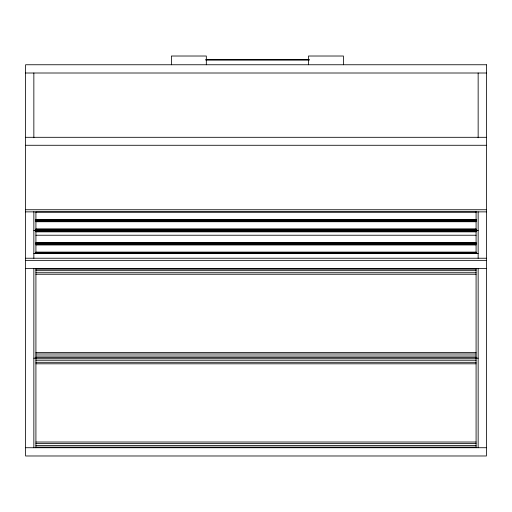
<?xml version="1.0" encoding="UTF-8"?>
<svg xmlns="http://www.w3.org/2000/svg" width="512" height="512" viewBox="0 0 512 512"><rect width="100%" height="100%" fill="white"/><g stroke="black" fill="none" stroke-linecap="round" stroke-linejoin="round"><path stroke-width="0.77" d="M205.754 59.731L309.338 59.731M205.754 60.006L309.338 60.006M25.6 73.005L486.4 73.005M25.6 137.306L486.4 137.306M25.6 145.274L486.4 145.274M25.6 209.741L486.4 209.741M25.6 211.872L486.4 211.872M35.917 212.058L476.083 212.058M35.917 219.488L476.083 219.494M35.917 219.744L476.083 219.744M35.917 220.218L476.083 220.218M35.917 220.442L476.083 220.442M35.917 221.485L476.083 221.485M35.917 221.734L476.083 221.734M35.917 228.928L476.083 228.928M35.917 229.318L476.083 229.318M35.917 229.85L476.083 229.85M35.917 230.24L476.083 230.24M33.85 230.4L35.917 230.4M476.083 230.4L478.15 230.4M35.917 230.547L476.083 230.547M35.917 230.938L476.083 230.938M35.917 231.469L476.083 231.469M35.917 231.859L476.083 231.859M35.917 235.232L476.083 235.232M35.917 242.669L476.083 242.675M35.917 242.925L476.083 242.925M35.917 243.392L476.083 243.392M35.917 243.616L476.083 243.616M35.917 244.666L476.083 244.666M35.917 244.915L476.083 244.915M35.917 252.102L476.083 252.102M35.917 252.499L476.083 252.499M35.917 253.03L476.083 253.03M35.917 253.421L476.083 253.421M33.85 253.581L35.917 253.581L35.917 212.019M478.15 253.581L476.083 253.581L476.083 211.565M25.6 258.234L486.4 258.234M25.6 260.365L486.4 260.365M25.6 268.621L486.4 268.621M35.917 269.171L476.083 269.171M35.917 270.682L476.083 270.682M35.917 272.742L476.083 272.742M35.917 274.253L476.083 274.253M35.917 352.474L476.083 352.474M35.917 353.984L476.083 353.984M35.917 356.045L476.083 356.045M35.917 357.555L476.083 357.555M33.85 358.176L35.917 358.176M476.083 358.176L478.15 358.176M35.917 358.72L476.083 358.72M35.917 360.237L476.083 360.237M35.917 362.298L476.083 362.298M35.917 363.808L476.083 363.808M35.917 442.022L476.083 442.022M35.917 443.533L476.083 443.533M35.917 445.6L476.083 445.6M35.917 447.11L476.083 447.11M25.6 447.725L486.4 447.725M478.15 73.005L478.15 137.773M478.15 211.872L478.15 258.234M478.15 268.621L478.15 447.725M476.083 268.621L476.083 447.725M343.424 64.755L343.424 56.019L308.486 56.019L308.486 64.755M206.323 64.755L206.323 56.019L171.386 56.019L171.386 64.755M35.917 268.621L35.917 447.725M33.85 73.005L33.85 137.773M33.85 211.565L33.85 258.234M33.85 268.621L33.85 447.725M486.4 64.755L25.6 64.755L25.6 455.981L486.4 455.981L486.4 64.755"/></g></svg>
